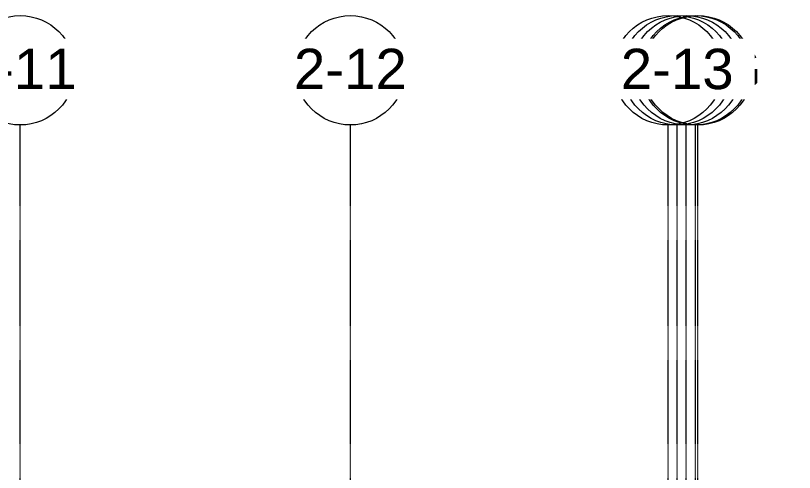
# Model space of a CAD drawing. Header units: inches. Extents: x -23034 to -8288, y -132 to 853.
# Drawn here: x -16517 to -15834, y 269 to 670 of the extents above; entities that cross this region are included whole.
import ezdxf

# ---------------------------------------------------------------- set-up
doc = ezdxf.new("R2010")
doc.units = ezdxf.units.IN
doc.header["$MEASUREMENT"] = 0
doc.linetypes.add('Grid Line 1_2_', pattern=[0.875, 0.5, -0.125, 0.125, -0.125])
doc.layers.add('S-GRID', color=1, linetype='Continuous', lineweight=9)
doc.layers.add('S-GRID-IDEN', color=1, linetype='Continuous', lineweight=9)
doc.styles.add('Arial', font='arial.ttf', dxfattribs={"height": 35.407186})

# ---------------------------------------------------------------- blocks, each defined once
blk = doc.blocks.new('Grid - Grid Head - Circle-14747-Section 8')
at = {"layer": 'S-GRID-IDEN'}
blk.add_circle((-23085.89, 621.76), 48, dxfattribs=at)

msp = doc.modelspace()

# ---------------------------------------------------------------- linework, layer by layer
at = {"layer": 'S-GRID', "linetype": 'Grid Line 1_2_'}
for p, q in [((-16512.96786, -132), (-16512.96786, 573.76478)), ((-16512.96786, -132), (-16512.96786, 573.76478)), ((-16223.46786, -132), (-16223.46786, 573.76478)), ((-16223.46786, -132), (-16223.46786, 573.76478)), ((-15944.96786, -132), (-15944.96786, 573.76478)), ((-15936.96786, -132), (-15936.96786, 573.76478)), ((-15936.96786, -132), (-15936.96786, 573.76478)), ((-15928.96786, -132), (-15928.96786, 573.76478)), ((-15928.96786, -132), (-15928.96786, 573.76478)), ((-15920.96786, -132), (-15920.96786, 573.76478)), ((-15918.96786, -132), (-15918.96786, 573.76478))]:
    msp.add_line(p, q, dxfattribs=at)

# ---------------------------------------------------------------- block references
at = {"layer": 'S-GRID-IDEN'}
for p in [(6572.92236, 0), (6862.42236, 0), (7140.92236, 0)]:
    msp.add_blockref('Grid - Grid Head - Circle-14747-Section 8', p, dxfattribs=at)

# ---------------------------------------------------------------- next in the draw order: texts
at = {"layer": 'S-GRID-IDEN', "char_height": 35.407186, "attachment_point": 2, "line_spacing_factor": 0.938532, "style": 'Arial', "bg_fill": 3, "box_fill_scale": 1.25, "bg_fill_color": 0, "bg_fill_transparency": 0}
for s, insert, width in [('1-11', (-16512.97709, 640.63852), 117.936), ('1-12', (-16223.47709, 640.63852), 117.936), ('3-E.G', (-15944.97709, 640.63852), 153.792)]:
    msp.add_mtext(s, dxfattribs=dict(at, insert=insert, width=width))

# ---------------------------------------------------------------- next in the draw order: block references
at = {"layer": 'S-GRID-IDEN'}
for p in [(6572.92236, 0), (6862.42236, 0), (7148.92236, 0)]:
    msp.add_blockref('Grid - Grid Head - Circle-14747-Section 8', p, dxfattribs=at)

# ---------------------------------------------------------------- next in the draw order: texts
at = {"layer": 'S-GRID-IDEN', "char_height": 35.407186, "attachment_point": 2, "line_spacing_factor": 0.938532, "style": 'Arial', "bg_fill": 3, "box_fill_scale": 1.25, "bg_fill_color": 0, "bg_fill_transparency": 0}
for s, insert, width in [('2-11', (-16512.97709, 640.63852), 117.936), ('2-12', (-16223.47709, 640.63852), 117.936), ('3-E', (-15936.97709, 640.63852), 91.584)]:
    msp.add_mtext(s, dxfattribs=dict(at, insert=insert, width=width))

# ---------------------------------------------------------------- next in the draw order: block references
at = {"layer": 'S-GRID-IDEN'}
msp.add_blockref('Grid - Grid Head - Circle-14747-Section 8', (7156.92236, 0), dxfattribs=at)

# ---------------------------------------------------------------- next in the draw order: texts
at = {"layer": 'S-GRID-IDEN', "insert": (-15928.97709, 640.63852), "char_height": 35.407186, "width": 117.936, "attachment_point": 2, "line_spacing_factor": 0.938532, "style": 'Arial', "bg_fill": 3, "box_fill_scale": 1.25, "bg_fill_color": 0, "bg_fill_transparency": 0}
msp.add_mtext('1-13', dxfattribs=at)

# ---------------------------------------------------------------- next in the draw order: block references
at = {"layer": 'S-GRID-IDEN'}
msp.add_blockref('Grid - Grid Head - Circle-14747-Section 8', (7166.92236, 0), dxfattribs=at)

# ---------------------------------------------------------------- next in the draw order: texts
at = {"layer": 'S-GRID-IDEN', "insert": (-15918.97709, 640.63852), "char_height": 35.407186, "width": 180.144, "attachment_point": 2, "line_spacing_factor": 0.938532, "style": 'Arial', "bg_fill": 3, "box_fill_scale": 1.25, "bg_fill_color": 0, "bg_fill_transparency": 0}
msp.add_mtext('1-13.G', dxfattribs=at)

# ---------------------------------------------------------------- next in the draw order: block references
at = {"layer": 'S-GRID-IDEN'}
msp.add_blockref('Grid - Grid Head - Circle-14747-Section 8', (7164.92236, 0), dxfattribs=at)

# ---------------------------------------------------------------- next in the draw order: texts
at = {"layer": 'S-GRID-IDEN', "insert": (-15920.97709, 640.63852), "char_height": 35.407186, "width": 94.608, "attachment_point": 2, "line_spacing_factor": 0.938532, "style": 'Arial', "bg_fill": 3, "box_fill_scale": 1.25, "bg_fill_color": 0, "bg_fill_transparency": 0}
msp.add_mtext('3-D', dxfattribs=at)

# ---------------------------------------------------------------- next in the draw order: block references
at = {"layer": 'S-GRID-IDEN'}
msp.add_blockref('Grid - Grid Head - Circle-14747-Section 8', (7156.92236, 0), dxfattribs=at)

# ---------------------------------------------------------------- next in the draw order: texts
at = {"layer": 'S-GRID-IDEN', "insert": (-15928.97709, 640.63852), "char_height": 35.407186, "width": 156.816, "attachment_point": 2, "line_spacing_factor": 0.938532, "style": 'Arial', "bg_fill": 3, "box_fill_scale": 1.25, "bg_fill_color": 0, "bg_fill_transparency": 0}
msp.add_mtext('3-D.G', dxfattribs=at)

# ---------------------------------------------------------------- next in the draw order: block references
at = {"layer": 'S-GRID-IDEN'}
msp.add_blockref('Grid - Grid Head - Circle-14747-Section 8', (7148.92236, 0), dxfattribs=at)

# ---------------------------------------------------------------- next in the draw order: texts
at = {"layer": 'S-GRID-IDEN', "insert": (-15936.97709, 640.63852), "char_height": 35.407186, "width": 117.936, "attachment_point": 2, "line_spacing_factor": 0.938532, "style": 'Arial', "bg_fill": 3, "box_fill_scale": 1.25, "bg_fill_color": 0, "bg_fill_transparency": 0}
msp.add_mtext('2-13', dxfattribs=at)

doc.saveas('drawing.dxf')
